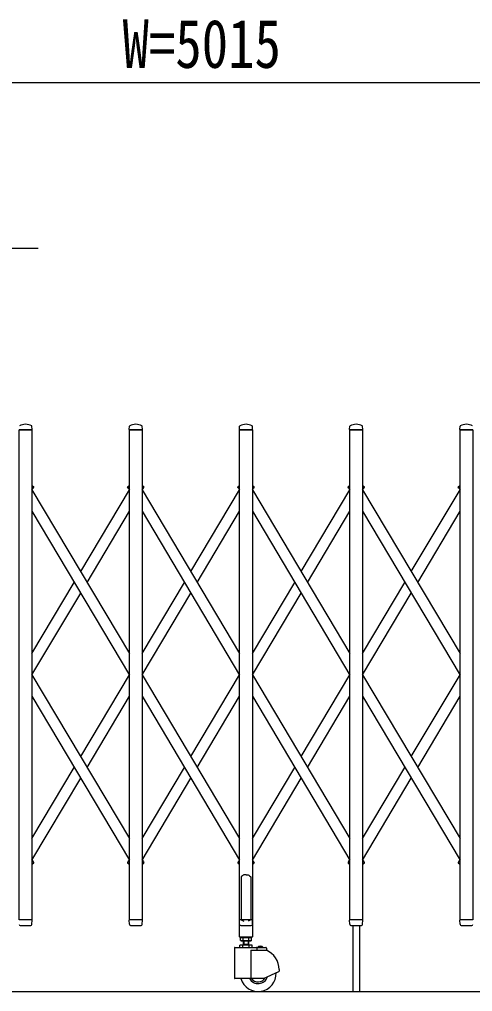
# Model space of a CAD drawing. Units: millimetres, scale not verified. Extents: x -16820 to 16820, y -11880 to 11880.
# Drawn here: x -11898 to -11075, y -7920 to -6155 of the extents above; entities that cross this region are included whole.
import ezdxf
from ezdxf.enums import TextEntityAlignment as Align

# ---------------------------------------------------------------- set-up
doc = ezdxf.new("R2010")
doc.units = ezdxf.units.MM
doc.header["$LTSCALE"] = 50
for name, color, linetype in [('0-3_YKK_13', 4, 'Continuous'), ('0-4_YKK_A1', 4, 'Continuous'), ('0-5_YKK_D', 6, 'Continuous')]:
    doc.layers.add(name, color=color, linetype=linetype)
doc.styles.add('ＭＳ ゴシック', font='')
doc.styles.get('ＭＳ ゴシック').set_extended_font_data('MS Gothic')

msp = doc.modelspace()

# ---------------------------------------------------------------- linework, layer by layer
at = {"layer": '0-3_YKK_13'}
for p, q in [((-11874.72, -6900), (-11898.12, -6900)), ((-11874.42, -6899.68), (-11874.8, -6893.56)), ((-11698.42, -6899.68), (-11698.05, -6893.56)), ((-11674.72, -6900), (-11698.12, -6900)), ((-11674.42, -6899.68), (-11674.8, -6893.56)), ((-11498.42, -6899.68), (-11498.05, -6893.56)), ((-11474.72, -6900), (-11498.12, -6900)), ((-11474.42, -6899.68), (-11474.8, -6893.56)), ((-11298.42, -6899.68), (-11298.05, -6893.56)), ((-11274.72, -6900), (-11298.12, -6900)), ((-11274.42, -6899.68), (-11274.8, -6893.56)), ((-11098.42, -6899.68), (-11098.05, -6893.56)), ((-11074.72, -6900), (-11098.12, -6900)), ((-11874.92, -7001.32), (-11872.04, -7003.04)), ((-11874.92, -7004.23), (-11872.46, -7005.7)), ((-11872.46, -7005.7), (-11871.69, -7004.41)), ((-11700.39, -7005.7), (-11701.15, -7004.41)), ((-11700.81, -7003.04), (-11697.92, -7001.32)), ((-11700.39, -7005.7), (-11697.92, -7004.23)), ((-11674.92, -7001.32), (-11672.04, -7003.04)), ((-11674.92, -7004.23), (-11672.46, -7005.7)), ((-11672.46, -7005.7), (-11671.69, -7004.41)), ((-11500.39, -7005.7), (-11501.15, -7004.41)), ((-11500.81, -7003.04), (-11497.92, -7001.32)), ((-11500.39, -7005.7), (-11497.92, -7004.23)), ((-11474.92, -7001.32), (-11472.04, -7003.04)), ((-11474.92, -7004.23), (-11472.46, -7005.7)), ((-11472.46, -7005.7), (-11471.69, -7004.41)), ((-11300.39, -7005.7), (-11301.15, -7004.41)), ((-11300.81, -7003.04), (-11297.92, -7001.32)), ((-11300.39, -7005.7), (-11297.92, -7004.23)), ((-11274.92, -7001.32), (-11272.04, -7003.04)), ((-11274.92, -7004.23), (-11272.46, -7005.7)), ((-11272.46, -7005.7), (-11271.69, -7004.41)), ((-11100.39, -7005.7), (-11101.15, -7004.41)), ((-11100.81, -7003.04), (-11097.92, -7001.32)), ((-11100.39, -7005.7), (-11097.92, -7004.23)), ((-11874.92, -7685.77), (-11872.46, -7684.3)), ((-11874.92, -7688.68), (-11872.04, -7686.96)), ((-11872.46, -7684.3), (-11871.69, -7685.59)), ((-11700.39, -7684.3), (-11701.15, -7685.59)), ((-11700.81, -7686.96), (-11697.92, -7688.68)), ((-11700.39, -7684.3), (-11697.92, -7685.77)), ((-11674.92, -7685.77), (-11672.46, -7684.3)), ((-11674.92, -7688.68), (-11672.04, -7686.96)), ((-11672.46, -7684.3), (-11671.69, -7685.59)), ((-11500.39, -7684.3), (-11501.15, -7685.59)), ((-11500.81, -7686.96), (-11497.92, -7688.68)), ((-11500.39, -7684.3), (-11497.92, -7685.77)), ((-11474.92, -7685.77), (-11472.46, -7684.3)), ((-11474.92, -7688.68), (-11472.04, -7686.96)), ((-11472.46, -7684.3), (-11471.69, -7685.59)), ((-11300.39, -7684.3), (-11301.15, -7685.59)), ((-11300.81, -7686.96), (-11297.92, -7688.68)), ((-11300.39, -7684.3), (-11297.92, -7685.77)), ((-11274.92, -7685.77), (-11272.46, -7684.3)), ((-11274.92, -7688.68), (-11272.04, -7686.96)), ((-11272.46, -7684.3), (-11271.69, -7685.59)), ((-11100.39, -7684.3), (-11101.15, -7685.59)), ((-11100.81, -7686.96), (-11097.92, -7688.68)), ((-11100.39, -7684.3), (-11097.92, -7685.77)), ((-11495.42, -7711.45), (-11495.42, -7789.9)), ((-11486.42, -7708.2), (-11490.42, -7707.77)), ((-11486.42, -7708.2), (-11482.42, -7707.77)), ((-11482.42, -7707.77), (-11481.42, -7708.67)), ((-11481.42, -7708.67), (-11479.92, -7709.9)), ((-11479.92, -7709.9), (-11478.42, -7710.91)), ((-11478.42, -7710.91), (-11477.42, -7711.45)), ((-11477.42, -7711.45), (-11477.42, -7789.9)), ((-11874.72, -7790), (-11898.12, -7790)), ((-11895.95, -7800), (-11876.89, -7800)), ((-11874.9, -7798.12), (-11874.87, -7797.71)), ((-11874.87, -7797.71), (-11874.42, -7790.32)), ((-11697.97, -7797.71), (-11698.42, -7790.32)), ((-11674.72, -7790), (-11698.12, -7790)), ((-11697.97, -7797.71), (-11697.94, -7798.12)), ((-11695.95, -7800), (-11676.89, -7800)), ((-11674.9, -7798.12), (-11674.87, -7797.71)), ((-11674.87, -7797.71), (-11674.42, -7790.32)), ((-11498.72, -7790.5), (-11498.72, -7819.9)), ((-11497.97, -7797.71), (-11498.42, -7790.32)), ((-11495.42, -7789.9), (-11498.12, -7789.9)), ((-11474.72, -7790), (-11498.12, -7790)), ((-11497.97, -7797.71), (-11497.94, -7798.12)), ((-11495.95, -7800), (-11476.89, -7800)), ((-11495.42, -7789.9), (-11490.42, -7791.9)), ((-11477.42, -7789.9), (-11482.42, -7791.9)), ((-11474.72, -7789.9), (-11477.42, -7789.9)), ((-11474.9, -7798.12), (-11474.87, -7797.71)), ((-11474.87, -7797.71), (-11474.42, -7790.32)), ((-11474.12, -7819.9), (-11474.12, -7790.5)), ((-11297.97, -7797.71), (-11298.42, -7790.32)), ((-11274.72, -7790), (-11298.12, -7790)), ((-11297.97, -7797.71), (-11297.94, -7798.12)), ((-11295.95, -7800), (-11276.89, -7800)), ((-11274.9, -7798.12), (-11274.87, -7797.71)), ((-11274.87, -7797.71), (-11274.42, -7790.32)), ((-11097.97, -7797.71), (-11098.42, -7790.32)), ((-11074.72, -7790), (-11098.12, -7790)), ((-11097.97, -7797.71), (-11097.94, -7798.12)), ((-11095.95, -7800), (-11076.89, -7800)), ((-11498.12, -7820.5), (-11474.72, -7820.5))]:
    msp.add_line(p, q, dxfattribs=at)
for points in [[(-11492.92, -7709.9), (-11494.42, -7710.91), (-11495.42, -7711.45)], [(-11490.42, -7707.77), (-11491.42, -7708.67), (-11492.92, -7709.9)]]:
    msp.add_lwpolyline(points, dxfattribs=at)
for centre, radius, start, end in [((-11886.42, -6913.89), 23.89, 62.3399, 117.6601), ((-11875.79, -6893.62), 1, 3.5, 62.3399), ((-11874.72, -6899.7), 0.3, 270, 0), ((-11874.72, -6899.7), 0.3, 0, 3.5), ((-11698.12, -6899.7), 0.3, 176.5, 180), ((-11698.12, -6899.7), 0.3, 180, 270), ((-11697.05, -6893.62), 1, 117.6601, 176.5), ((-11686.42, -6913.89), 23.89, 62.3399, 117.6601), ((-11675.79, -6893.62), 1, 3.5, 62.3399), ((-11674.72, -6899.7), 0.3, 270, 0), ((-11674.72, -6899.7), 0.3, 0, 3.5), ((-11498.12, -6899.7), 0.3, 176.5, 180), ((-11498.12, -6899.7), 0.3, 180, 270), ((-11497.05, -6893.62), 1, 117.6601, 176.5), ((-11486.42, -6913.89), 23.89, 62.3399, 117.6601), ((-11475.79, -6893.62), 1, 3.5, 62.3399), ((-11474.72, -6899.7), 0.3, 270, 0), ((-11474.72, -6899.7), 0.3, 0, 3.5), ((-11298.12, -6899.7), 0.3, 176.5, 180), ((-11298.12, -6899.7), 0.3, 180, 270), ((-11297.05, -6893.62), 1, 117.6601, 176.5), ((-11286.42, -6913.89), 23.89, 62.3399, 117.6601), ((-11275.79, -6893.62), 1, 3.5, 62.3399), ((-11274.72, -6899.7), 0.3, 270, 0), ((-11274.72, -6899.7), 0.3, 0, 3.5), ((-11098.12, -6899.7), 0.3, 176.5, 180), ((-11098.12, -6899.7), 0.3, 180, 270), ((-11097.05, -6893.62), 1, 117.6601, 176.5), ((-11086.42, -6913.89), 23.89, 62.3399, 117.6601), ((-11872.55, -7003.9), 1, 329.23561, 59.23561), ((-11700.29, -7003.9), 1, 120.76439, 210.76439), ((-11672.55, -7003.9), 1, 329.23561, 59.23561), ((-11500.29, -7003.9), 1, 120.76439, 210.76439), ((-11472.55, -7003.9), 1, 329.23561, 59.23561), ((-11300.29, -7003.9), 1, 120.76439, 210.76439), ((-11272.55, -7003.9), 1, 329.23561, 59.23561), ((-11100.29, -7003.9), 1, 120.76439, 210.76439), ((-11872.55, -7686.1), 1, 300.76439, 30.76439), ((-11700.29, -7686.1), 1, 149.23561, 239.23561), ((-11672.55, -7686.1), 1, 300.76439, 30.76439), ((-11500.29, -7686.1), 1, 149.23561, 239.23561), ((-11472.55, -7686.1), 1, 300.76439, 30.76439), ((-11300.29, -7686.1), 1, 149.23561, 239.23561), ((-11272.55, -7686.1), 1, 300.76439, 30.76439), ((-11100.29, -7686.1), 1, 149.23561, 239.23561), ((-11895.95, -7798), 2, 183.5, 270), ((-11876.89, -7798), 2, 270, 356.5), ((-11874.72, -7790.3), 0.3, 356.5, 90), ((-11698.12, -7790.3), 0.3, 90, 183.5), ((-11695.95, -7798), 2, 183.5, 270), ((-11676.89, -7798), 2, 270, 356.5), ((-11674.72, -7790.3), 0.3, 356.5, 90), ((-11498.12, -7790.5), 0.6, 90, 180), ((-11498.12, -7790.3), 0.3, 90, 183.5), ((-11495.95, -7798), 2, 183.5, 270), ((-11476.89, -7798), 2, 270, 356.5), ((-11474.72, -7790.5), 0.6, 0, 90), ((-11474.72, -7790.3), 0.3, 356.5, 90), ((-11298.12, -7790.3), 0.3, 90, 183.5), ((-11295.95, -7798), 2, 183.5, 270), ((-11276.89, -7798), 2, 270, 356.5), ((-11274.72, -7790.3), 0.3, 356.5, 90), ((-11098.12, -7790.3), 0.3, 90, 183.5), ((-11095.95, -7798), 2, 183.5, 270), ((-11076.89, -7798), 2, 270, 356.5), ((-11498.12, -7819.9), 0.6, 180, 270), ((-11474.72, -7819.9), 0.6, 270, 0)]:
    msp.add_arc(centre, radius, start, end, dxfattribs=at)
at = {"layer": '0-4_YKK_A1'}
for p, q in [((-11874.92, -7004.23), (-11872.71, -7005.54)), ((-11874.92, -7004.23), (-11872.71, -7005.54)), ((-11874.92, -7009.25), (-11872.71, -7005.54)), ((-11700.13, -7005.54), (-11697.92, -7004.23)), ((-11700.13, -7005.54), (-11697.92, -7009.25)), ((-11674.92, -7004.23), (-11672.71, -7005.54)), ((-11674.92, -7004.23), (-11672.71, -7005.54)), ((-11674.92, -7009.25), (-11672.71, -7005.54)), ((-11500.13, -7005.54), (-11497.92, -7004.23)), ((-11500.13, -7005.54), (-11497.92, -7009.25)), ((-11474.92, -7004.23), (-11472.71, -7005.54)), ((-11474.92, -7004.23), (-11472.71, -7005.54)), ((-11474.92, -7009.25), (-11472.71, -7005.54)), ((-11300.13, -7005.54), (-11297.92, -7004.23)), ((-11300.13, -7005.54), (-11297.92, -7009.25)), ((-11274.92, -7004.23), (-11272.71, -7005.54)), ((-11274.92, -7004.23), (-11272.71, -7005.54)), ((-11274.92, -7009.25), (-11272.71, -7005.54)), ((-11100.13, -7005.54), (-11097.92, -7004.23)), ((-11100.13, -7005.54), (-11097.92, -7009.25)), ((-11874.92, -7008.79), (-11697.92, -7306.13)), ((-11786.42, -7157.46), (-11697.92, -7008.79)), ((-11674.92, -7008.79), (-11497.92, -7306.13)), ((-11586.42, -7157.46), (-11497.92, -7008.79)), ((-11474.92, -7008.79), (-11297.92, -7306.13)), ((-11386.42, -7157.46), (-11297.92, -7008.79)), ((-11274.92, -7008.79), (-11097.92, -7306.13)), ((-11186.42, -7157.46), (-11097.92, -7008.79)), ((-11874.92, -7047.89), (-11697.92, -7345.23)), ((-11774.78, -7177.01), (-11697.92, -7047.89)), ((-11674.92, -7047.89), (-11497.92, -7345.23)), ((-11574.78, -7177.01), (-11497.92, -7047.89)), ((-11474.92, -7047.89), (-11297.92, -7345.23)), ((-11374.78, -7177.01), (-11297.92, -7047.89)), ((-11274.92, -7047.89), (-11097.92, -7345.23)), ((-11174.78, -7177.01), (-11097.92, -7047.89)), ((-11874.92, -7306.13), (-11798.06, -7177.01)), ((-11674.92, -7306.13), (-11598.06, -7177.01)), ((-11474.92, -7306.13), (-11398.06, -7177.01)), ((-11274.92, -7306.13), (-11198.06, -7177.01)), ((-11874.78, -7345), (-11786.42, -7196.56)), ((-11674.78, -7345), (-11586.42, -7196.56)), ((-11474.78, -7345), (-11386.42, -7196.56)), ((-11274.78, -7345), (-11186.42, -7196.56)), ((-11874.92, -7344.77), (-11697.92, -7642.11)), ((-11786.42, -7493.44), (-11697.92, -7344.77)), ((-11674.92, -7344.77), (-11497.92, -7642.11)), ((-11586.42, -7493.44), (-11497.92, -7344.77)), ((-11474.92, -7344.77), (-11297.92, -7642.11)), ((-11386.42, -7493.44), (-11297.92, -7344.77)), ((-11274.92, -7344.77), (-11097.92, -7642.11)), ((-11186.42, -7493.44), (-11097.92, -7344.77)), ((-11874.92, -7383.87), (-11697.92, -7681.21)), ((-11774.78, -7512.99), (-11697.92, -7383.87)), ((-11674.92, -7383.87), (-11497.92, -7681.21)), ((-11574.78, -7512.99), (-11497.92, -7383.87)), ((-11474.92, -7383.87), (-11297.92, -7681.21)), ((-11374.78, -7512.99), (-11297.92, -7383.87)), ((-11274.92, -7383.87), (-11097.92, -7681.21)), ((-11174.78, -7512.99), (-11097.92, -7383.87)), ((-11874.92, -7642.11), (-11798.06, -7512.99)), ((-11674.92, -7642.11), (-11598.06, -7512.99)), ((-11474.92, -7642.11), (-11398.06, -7512.99)), ((-11274.92, -7642.11), (-11198.06, -7512.99)), ((-11874.92, -7681.21), (-11786.42, -7532.54)), ((-11674.92, -7681.21), (-11586.42, -7532.54)), ((-11474.92, -7681.21), (-11386.42, -7532.54)), ((-11274.92, -7681.21), (-11186.42, -7532.54)), ((-11874.92, -7680.75), (-11872.71, -7684.46)), ((-11874.92, -7685.77), (-11872.71, -7684.46)), ((-11874.92, -7685.77), (-11872.71, -7684.46)), ((-11700.13, -7684.46), (-11697.92, -7680.75)), ((-11700.13, -7684.46), (-11697.92, -7685.77)), ((-11674.92, -7680.75), (-11672.71, -7684.46)), ((-11674.92, -7685.77), (-11672.71, -7684.46)), ((-11674.92, -7685.77), (-11672.71, -7684.46)), ((-11500.13, -7684.46), (-11497.92, -7680.75)), ((-11500.13, -7684.46), (-11497.92, -7685.77)), ((-11474.92, -7680.75), (-11472.71, -7684.46)), ((-11474.92, -7685.77), (-11472.71, -7684.46)), ((-11474.92, -7685.77), (-11472.71, -7684.46)), ((-11300.13, -7684.46), (-11297.92, -7680.75)), ((-11300.13, -7684.46), (-11297.92, -7685.77)), ((-11274.92, -7680.75), (-11272.71, -7684.46)), ((-11274.92, -7685.77), (-11272.71, -7684.46)), ((-11274.92, -7685.77), (-11272.71, -7684.46)), ((-11100.13, -7684.46), (-11097.92, -7680.75)), ((-11100.13, -7684.46), (-11097.92, -7685.77)), ((-11292.42, -7800), (-11292.42, -7920)), ((-11280.42, -7800), (-11280.42, -7920)), ((-11497.39, -7840), (-11497.39, -7836)), ((-11496.24, -7827.04), (-11494.92, -7827.8)), ((-11495.02, -7820), (-11495.02, -7821.8)), ((-11477.92, -7827.8), (-11494.92, -7827.8)), ((-11491.91, -7840), (-11491.91, -7836)), ((-11491.42, -7827.8), (-11491.42, -7836)), ((-11491.42, -7834), (-11481.42, -7834)), ((-11490.61, -7834), (-11491.42, -7835.4)), ((-11491.33, -7827.04), (-11491.33, -7822.56)), ((-11490.61, -7827.8), (-11490.61, -7834)), ((-11482.23, -7827.8), (-11482.23, -7834)), ((-11482.23, -7834), (-11481.42, -7835.4)), ((-11481.51, -7827.04), (-11481.51, -7822.56)), ((-11481.42, -7836), (-11481.42, -7827.8)), ((-11480.94, -7840), (-11480.94, -7836)), ((-11476.61, -7827.04), (-11477.92, -7827.8)), ((-11507.42, -7841), (-11507.42, -7895.5)), ((-11506.42, -7840), (-11450.42, -7840)), ((-11477.48, -7845), (-11477.48, -7896.5)), ((-11477.41, -7845), (-11449.42, -7845)), ((-11466.81, -7841), (-11466.81, -7845)), ((-11455.72, -7839.49), (-11465.12, -7839.49)), ((-11465.12, -7840), (-11465.12, -7839.49)), ((-11455.72, -7840), (-11465.12, -7840)), ((-11455.72, -7840), (-11455.72, -7839.49)), ((-11449.42, -7841), (-11449.42, -7845)), ((-11454.42, -7896.5), (-11427, -7883.71)), ((-11426.42, -7879.91), (-11426.42, -7882.81)), ((-11454.42, -7896.5), (-11506.42, -7896.5)), ((-14717.59, -7920), (-8046.92, -7920))]:
    msp.add_line(p, q, dxfattribs=at)
for points in [[(-11897.92, -6900), (-11874.92, -6900), (-11874.92, -7790), (-11897.92, -7790)], [(-11697.92, -6900), (-11674.92, -6900), (-11674.92, -7790), (-11697.92, -7790)], [(-11497.92, -6900), (-11474.92, -6900), (-11474.92, -7790), (-11497.92, -7790)], [(-11297.92, -6900), (-11274.92, -6900), (-11274.92, -7790), (-11297.92, -7790)], [(-11097.92, -6900), (-11074.92, -6900), (-11074.92, -7790), (-11097.92, -7790)]]:
    msp.add_lwpolyline(points, close=True, dxfattribs=at)
for points in [[(-11475.45, -7840), (-11475.45, -7836), (-11497.39, -7836)], [(-11496.24, -7827.04), (-11496.24, -7822.56), (-11494.92, -7821.8)], [(-11495.02, -7821.8), (-11477.82, -7821.8), (-11477.82, -7820)], [(-11476.61, -7827.04), (-11476.61, -7822.56), (-11477.92, -7821.8), (-11494.92, -7821.8)], [(-11462.52, -7837.85), (-11461.57, -7839.79), (-11460.42, -7840.41)], [(-11458.32, -7837.85), (-11459.27, -7839.79), (-11460.42, -7840.41)]]:
    msp.add_lwpolyline(points, dxfattribs=at)
for centre, radius, start, end in [((-11493.78, -7826.14), 4.34, 55.61575, 124.38425), ((-11493.78, -7823.46), 4.34, 235.61575, 304.38425), ((-11486.42, -7838.04), 16.24, 72.41205, 107.58795), ((-11486.42, -7811.56), 16.24, 252.41205, 287.58795), ((-11479.06, -7826.14), 4.34, 55.61575, 124.38425), ((-11479.06, -7823.46), 4.34, 235.61575, 304.38425), ((-11506.42, -7841), 1, 90, 180), ((-11467.81, -7841), 1, 0, 90), ((-11460.42, -7844.05), 6.55, 44.12696, 135.87304), ((-11450.42, -7841), 1, 0, 90), ((-11464.42, -7879.91), 38, 0, 66.75044), ((-11464.42, -7887.5), 32.5, 196.07665, 2.6035), ((-11427.42, -7882.81), 1, 295, 0), ((-11506.42, -7895.5), 1, 180, 270), ((-11464.42, -7887.5), 18, 210, 341.53259), ((-11464.42, -7887.5), 15, 216.8699, 329.35772)]:
    msp.add_arc(centre, radius, start, end, dxfattribs=at)
at = {"layer": '0-5_YKK_D'}
msp.add_line((-9078.92, -6270), (-13893.92, -6270), dxfattribs=at)
msp.add_lwpolyline([(-12486.42, -6570), (-12286.42, -6570), (-11863.62, -6570)], dxfattribs=at)

# ---------------------------------------------------------------- texts
at = {"layer": '0-5_YKK_D', "style": 'ＭＳ ゴシック', "width": 0.8}
msp.add_text('W=5015', height=87.98, dxfattribs=at).set_placement((-11710.42, -6269.2), align=Align.BOTTOM_LEFT)

doc.saveas('drawing.dxf')
